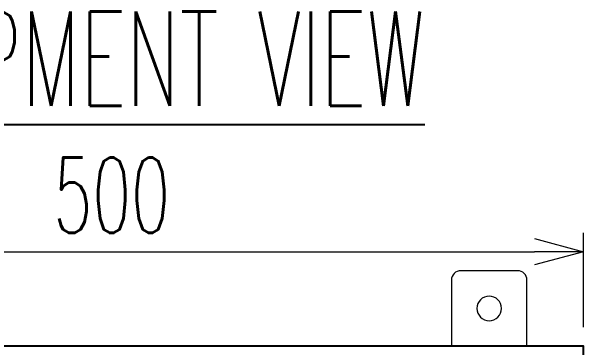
# Model space of a CAD drawing. Header units: millimetres. Extents: x -208796 to -83323, y 30910 to 103951.
# Drawn here: x -100400.8 to -100097.7, y 36727.1 to 36905.2 of the extents above; entities that cross this region are included whole.
import ezdxf

# ---------------------------------------------------------------- set-up
doc = ezdxf.new("R2010")
doc.units = ezdxf.units.MM
doc.header["$LTSCALE"] = 3
doc.layers.add('0 TĂNG CỨNG', color=7, linetype='Continuous', lineweight=15)
doc.layers.add('@.VISIBLE', color=7, linetype='Continuous')
doc.layers.add('dim', color=7, linetype='Continuous')
doc.styles.add('Ann_w01', font='romans.shx', dxfattribs={"width": 0.6, "bigfont": 'chineset.shx'})
doc.dimstyles.new('Dim 01_SC20', dxfattribs={"dimscale": 20, "dimtxt": 2, "dimasz": 1.3, "dimexe": 0.5, "dimexo": 0.5, "dimgap": 0.5, "dimtad": 1, "dimdec": 1, "dimzin": 12, "dimdsep": 46, "dimtxsty": 'Ann_w01', "dimblk": 'OPEN30', "dimcen": 1.5, "dimclrd": 6, "dimclre": 6, "dimclrt": 3, "dimadec": 1, "dimazin": 3, "dimtm": 1e-09, "dimtfac": 1, "dimtdec": 1, "dimtix": 1, "dimtmove": 0, "dimatfit": 3, "dimldrblk": 'OPEN30', "dimfxl": 0, "dimtolj": 1, "dimlwd": 20, "dimlwe": 20, "dimarcsym": 0})

# ---------------------------------------------------------------- blocks, each defined once
blk = doc.blocks.new('tai treo')
at = {"layer": '0 TĂNG CỨNG'}
blk.add_lwpolyline([(20, -20), (-20, -20), (-20, 15, -0.414214), (-15, 20), (15, 20, -0.414214), (20, 15)], format="xyb", close=True, dxfattribs=at)
blk.add_circle((0, 0), 6.5, dxfattribs=at)
blk = doc.blocks.new('_Open30')
at = {"color": 0, "linetype": 'ByBlock', "lineweight": -2}
for p, q in [((-1, 0.268), (0, 0)), ((0, 0), (-1, -0.268)), ((0, 0), (-1, 0))]:
    blk.add_line(p, q, dxfattribs=at)
blk = doc.blocks.new('*D326')
at = {"layer": '@.VISIBLE', "color": 6, "lineweight": 20}
for p, q in [((-100597.69, 36737.82), (-100597.69, 36787.82)), ((-100097.69, 36737.82), (-100097.69, 36787.82)), ((-100571.69, 36777.82), (-100123.69, 36777.82))]:
    blk.add_line(p, q, dxfattribs=at)
at = {"layer": 'Defpoints', "color": 0}
for p in [(-100097.69, 36777.82), (-100597.69, 36727.82), (-100097.69, 36727.82)]:
    blk.add_point(p, dxfattribs=at)
at = {"layer": '@.VISIBLE', "color": 6, "lineweight": 20, "xscale": 26, "yscale": 26, "zscale": 26, "rotation": 180}
blk.add_blockref('_Open30', (-100597.69, 36777.82), dxfattribs=at)
at = {"layer": '@.VISIBLE', "color": 6, "lineweight": 20, "xscale": 26, "yscale": 26, "zscale": 26}
blk.add_blockref('_Open30', (-100097.69, 36777.82), dxfattribs=at)
at = {"layer": '@.VISIBLE', "color": 3, "insert": (-100347.69, 36807.82), "char_height": 40, "attachment_point": 5, "style": 'Ann_w01'}
blk.add_mtext('\\A1;500', dxfattribs=at)

msp = doc.modelspace()

# ---------------------------------------------------------------- linework, layer by layer
at = {"layer": '@.VISIBLE'}
msp.add_lwpolyline([(-100597.69, 36027.82), (-100097.69, 36027.82), (-100097.69, 36727.82), (-100597.69, 36727.82)], close=True, dxfattribs=at)

# ---------------------------------------------------------------- block references
at = {"xscale": -1}
msp.add_blockref('tai treo', (-100147.69, 36747.82), dxfattribs=at)

# ---------------------------------------------------------------- texts
at = {"layer": 'dim', "color": 2, "insert": (-100347.69, 36877.82), "char_height": 50, "attachment_point": 5, "style": 'Ann_w01'}
msp.add_mtext('\\A1;{\\LEQUIPMENT VIEW}', dxfattribs=at)

# ---------------------------------------------------------------- dimensions: what is measured, and where the dimension line sits
at = {"layer": '@.VISIBLE'}
dim = msp.add_linear_dim(base=(-100097.69, 36777.82), p1=(-100597.69, 36727.82), p2=(-100097.69, 36727.82), dimstyle='Dim 01_SC20', dxfattribs=at)
dim.commit()
dim.dimension.update_dxf_attribs({"geometry": '*D326', "text_midpoint": (-100347.69, 36807.82)})

doc.saveas('drawing.dxf')
